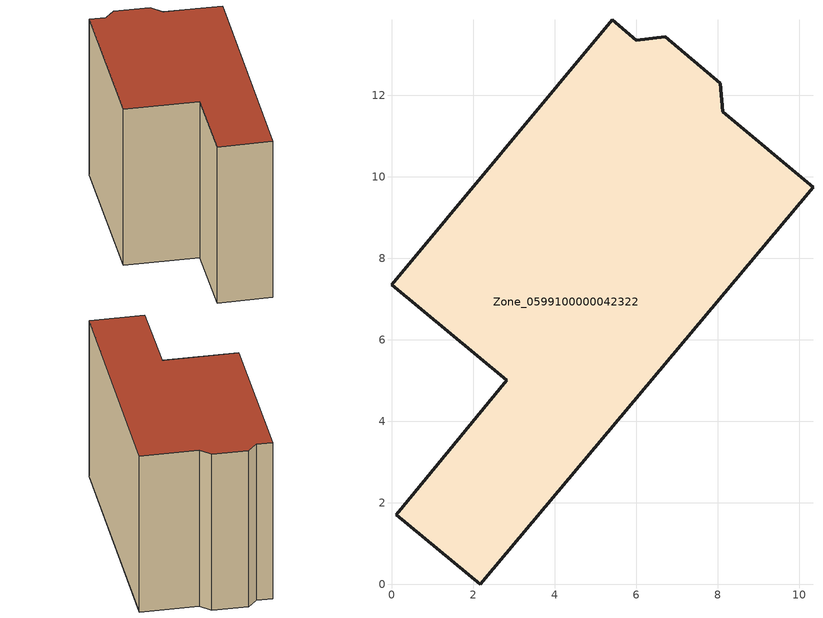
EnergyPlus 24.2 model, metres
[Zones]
Zone_0599100000042322
 floor ground (C_G): 10.34,9.74 2.18,0 0.11,1.71 2.83,5 0,7.35 5.41,13.85 6.01,13.34 6.71,13.43 8.07,12.29 8.12,11.59 z0
 wall outside (C_F): 2.18,0 10.34,9.74 8.12,11.59 8.07,12.29 6.71,13.43 6.01,13.34 5.41,13.85 0,7.35 2.83,5 0.11,1.71 2.18,0 z0:8.59
 roof outside (C_R): 6.01,13.34 5.41,13.85 0,7.35 2.83,5 0.11,1.71 2.18,0 10.34,9.74 8.12,11.59 8.07,12.29 6.71,13.43 z8.59
[BUILDING]
Pand.0599100000042322: North Axis=0; Terrain=City; Loads Convergence Tolerance Value=0.04; Temperature Convergence Tolerance Value=0.4; Solar Distribution=FullExterior; Maximum Number of Warmup Days=25; Minimum Number of Warmup Days=1
[Site:Location]
Rotterdam.The.Hague.AP_ZH_NLD Design_Conditions: Latitude=51.96; Longitude=4.45; Time Zone=1; Elevation=-4.5
[SITE:GROUNDTEMPERATURE:BUILDINGSURFACE]
18, 18, 18, 18, 18, 18, 18, 18, 18, 18, 18, 18
[MATERIAL] Thermal Absorptance=0.9; Solar Absorptance=0.7; Visible Absorptance=0.7
Name | Roughness | Thickness | Conductivity | Density | Specific Heat
G.TI.1946 | MediumSmooth | 0.15 | 1 | 540 | 1210
F.TI.1946 | Rough | 0.3 | 0.857143 | 1920 | 840
R.TI.1946 | MediumRough | 0.2 | 0.1 | 1500 | 1000
[CONSTRUCTION]
C_G: G.TI.1946
C_F: F.TI.1946
C_R: R.TI.1946
[ZONE]
Zone_0599100000042322: Type=1; Multiplier=1; Ceiling Height=Autocalculate; Volume=Autocalculate; Floor Area=autocalculate; Part of Total Floor Area=Yes
[ZONEINFILTRATION:DESIGNFLOWRATE]
Infil_Zone_0599100000042322: Zone or ZoneList or Space or SpaceList=Zone_0599100000042322; Schedule=AlwaysOn; Design Flow Rate Calculation Method=Flow/Area; Flow Rate per Floor Area=0.003; Constant Term Coefficient=1; Temperature Term Coefficient=0; Velocity Term Coefficient=0; Velocity Squared Term Coefficient=0
[HVACTEMPLATE:ZONE:IDEALLOADSAIRSYSTEM]
Zone_0599100000042322: Maximum Heating Supply Air Temperature=50; Minimum Cooling Supply Air Temperature=13; Maximum Heating Supply Air Humidity Ratio=0.0156; Minimum Cooling Supply Air Humidity Ratio=0.0077; Heating Limit=NoLimit; Cooling Limit=NoLimit; Dehumidification Control Type=ConstantSensibleHeatRatio; Cooling Sensible Heat Ratio=0.7; Dehumidification Setpoint=60; Humidification Control Type=None; Humidification Setpoint=30; Outdoor Air Method=None; Outdoor Air Flow Rate per Person=0.00944; Outdoor Air Flow Rate per Zone Floor Area=0; Outdoor Air Flow Rate per Zone=0; Demand Controlled Ventilation Type=None; Outdoor Air Economizer Type=NoEconomizer; Heat Recovery Type=None; Sensible Heat Recovery Effectiveness=0.7; Latent Heat Recovery Effectiveness=0.65
[ZONECONTROL:THERMOSTAT]
ThermostatControl_Zone_0599100000042322: Zone or ZoneList=Zone_0599100000042322; Control Type Schedule=DualSetpointControlType; Control 1=Thermostat_Zone_0599100000042322; Temperature Difference Between Cutout And Setpoint=0
[THERMOSTATSETPOINT:DUALSETPOINT]
Thermostat_Zone_0599100000042322: Heating Setpoint Temperature Schedule=HeatingSetpoint_Zone_0599100000042322; Cooling Setpoint Temperature Schedule=CoolingSetpoint_Zone_0599100000042322
[SCHEDULE:COMPACT]
HeatingSetpoint_Zone_0599100000042322: Through: 12/31, For: AllDays, Until: 24:00, 21
CoolingSetpoint_Zone_0599100000042322: Through: 12/31, For: AllDays, Until: 24:00, 24
DualSetpointControlType: Through: 12/31, For: AllDays, Until: 24:00, 4
AlwaysOn: Through: 12/31, For: AllDays, Until: 24:00, 1
